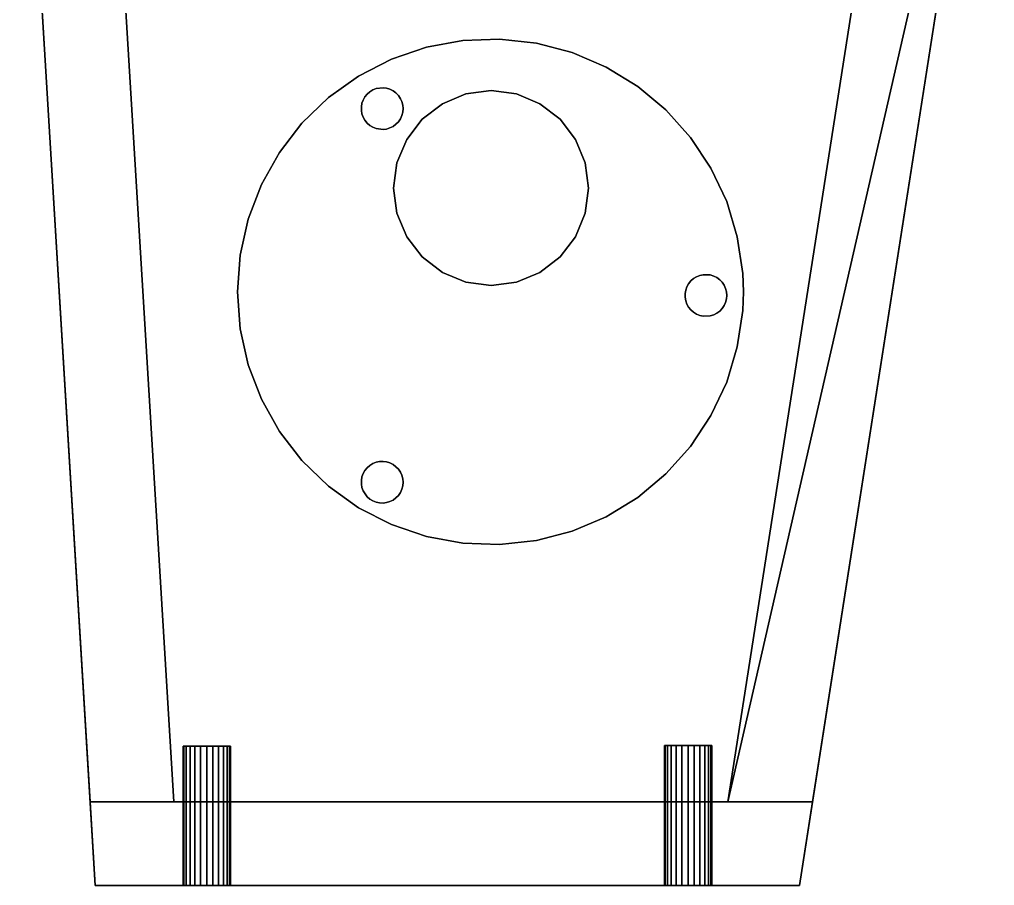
# Model space of a CAD drawing. Header units: metres. Extents: x -5 to 65, y -123 to 1.
# Drawn here: x -5.3 to 64.7, y -123 to -60.8 of the extents above; entities that cross this region are included whole.
import ezdxf

# ---------------------------------------------------------------- set-up
doc = ezdxf.new("R2010")
doc.units = ezdxf.units.M

msp = doc.modelspace()

# ---------------------------------------------------------------- linework, layer by layer
at = {"layer": 'Group#12'}
for points in [[(64.688, -33.281, 63.853), (50.688, -123.003, 63.853), (0.133, -123.003, 63.853), (-5.31, -33.281, 63.853)], [(-0.231, -117.003, 93.853), (-5.31, -33.331, 78.853), (-5.31, -33.281, 78.853), (-5.31, -33.281, 63.853), (0.133, -123.003, 63.853), (0.133, -123.003, 93.853), (-0.231, -117.003, 93.853)], [(-5.31, -33.331, 78.853), (-0.231, -117.003, 93.853), (5.78, -117.003, 93.853), (0.704, -33.331, 78.853), (-5.31, -33.331, 78.853)], [(0.704, -33.331, 73.853), (5.78, -117.003, 73.853), (45.552, -117.003, 73.853), (58.652, -33.046, 73.853)], [(5.78, -117.003, 73.853), (0.704, -33.331, 73.853), (0.704, -33.331, 78.853), (5.78, -117.003, 93.853), (5.78, -117.003, 73.853)], [(45.552, -117.003, 93.853), (58.652, -33.046, 78.853), (58.652, -33.046, 73.853), (45.552, -117.003, 73.853), (45.552, -117.003, 93.853)], [(58.652, -33.046, 78.853), (45.552, -117.003, 93.853), (64.688, -33.281, 78.853), (58.652, -33.046, 78.853)], [(51.624, -117.003, 93.853), (64.688, -33.281, 78.853), (45.552, -117.003, 93.853), (51.624, -117.003, 93.853)], [(50.688, -123.003, 93.853), (50.688, -123.003, 63.853), (64.688, -33.281, 63.853), (64.688, -33.281, 78.853), (51.624, -117.003, 93.853), (50.688, -123.003, 93.853)], [(39.08, -95.122, 73.853), (37.121, -96.321, 73.853), (36.801, -96.516, 73.853), (34.361, -97.553, 73.853), (31.796, -98.224, 73.853), (29.16, -98.514, 73.853), (26.511, -98.417, 73.853), (23.903, -97.936, 73.853), (21.394, -97.08, 73.853), (19.036, -95.867, 73.853), (16.88, -94.325, 73.853), (14.971, -92.484, 73.853), (13.351, -90.386, 73.853), (12.053, -88.074, 73.853), (11.106, -85.597, 73.853), (10.53, -83.009, 73.853), (10.336, -80.365, 73.853), (10.53, -77.721, 73.853), (11.106, -75.133, 73.853), (12.053, -72.657, 73.853), (13.351, -70.344, 73.853), (14.971, -68.246, 73.853), (16.88, -66.406, 73.853), (19.036, -64.863, 73.853), (21.394, -63.651, 73.853), (23.903, -62.795, 73.853), (26.511, -62.313, 73.853), (29.16, -62.216, 73.853), (31.796, -62.506, 73.853), (34.361, -63.177, 73.853), (36.801, -64.214, 73.853), (39.08, -65.608, 73.853), (41.102, -67.291, 73.853), (42.871, -69.266, 73.853), (44.334, -71.477, 73.853), (45.46, -73.877, 73.853), (46.223, -76.416, 73.853), (46.61, -79.039, 73.853), (46.658, -80.365, 73.853), (46.61, -81.691, 73.853), (46.223, -84.314, 73.853), (45.46, -86.853, 73.853), (44.334, -89.253, 73.853), (42.871, -91.465, 73.853), (41.102, -93.439, 73.853), (39.08, -95.122, 73.853)], [(37.121, -96.321, 69.853), (39.08, -95.122, 69.853), (41.102, -93.439, 69.853), (42.871, -91.465, 69.853), (44.334, -89.253, 69.853), (45.46, -86.853, 69.853), (46.223, -84.314, 69.853), (46.61, -81.691, 69.853), (46.658, -80.365, 69.853), (46.61, -79.039, 69.853), (46.223, -76.416, 69.853), (45.46, -73.877, 69.853), (44.334, -71.477, 69.853), (42.871, -69.266, 69.853), (41.102, -67.291, 69.853), (39.08, -65.608, 69.853), (36.801, -64.214, 69.853), (34.361, -63.177, 69.853), (31.796, -62.506, 69.853), (29.16, -62.216, 69.853), (26.511, -62.313, 69.853), (23.903, -62.795, 69.853), (21.394, -63.651, 69.853), (19.036, -64.863, 69.853), (16.88, -66.406, 69.853), (14.971, -68.246, 69.853), (13.351, -70.344, 69.853), (12.053, -72.657, 69.853), (11.106, -75.133, 69.853), (10.53, -77.721, 69.853), (10.336, -80.365, 69.853), (10.53, -83.009, 69.853), (11.106, -85.597, 69.853), (12.053, -88.074, 69.853), (13.351, -90.386, 69.853), (14.971, -92.484, 69.853), (16.88, -94.325, 69.853), (19.036, -95.867, 69.853), (21.394, -97.08, 69.853), (23.903, -97.936, 69.853), (26.511, -98.417, 69.853), (29.16, -98.514, 69.853), (31.796, -98.224, 69.853), (34.361, -97.553, 69.853), (36.801, -96.516, 69.853), (37.121, -96.321, 69.853)], [(29.16, -62.216, 73.853), (26.511, -62.313, 73.853), (26.511, -62.313, 69.853), (29.16, -62.216, 69.853), (29.16, -62.216, 73.853)], [(31.796, -62.506, 73.853), (29.16, -62.216, 73.853), (29.16, -62.216, 69.853), (31.796, -62.506, 69.853), (31.796, -62.506, 73.853)], [(23.903, -62.795, 73.853), (21.394, -63.651, 73.853), (21.394, -63.651, 69.853), (23.903, -62.795, 69.853), (23.903, -62.795, 73.853)], [(26.511, -62.313, 73.853), (23.903, -62.795, 73.853), (23.903, -62.795, 69.853), (26.511, -62.313, 69.853), (26.511, -62.313, 73.853)], [(34.361, -63.177, 73.853), (31.796, -62.506, 73.853), (31.796, -62.506, 69.853), (34.361, -63.177, 69.853), (34.361, -63.177, 73.853)], [(21.394, -63.651, 73.853), (19.036, -64.863, 73.853), (19.036, -64.863, 69.853), (21.394, -63.651, 69.853), (21.394, -63.651, 73.853)], [(36.801, -64.214, 73.853), (34.361, -63.177, 73.853), (34.361, -63.177, 69.853), (36.801, -64.214, 69.853), (36.801, -64.214, 73.853)], [(39.08, -65.608, 73.853), (36.801, -64.214, 73.853), (36.801, -64.214, 69.853), (39.08, -65.608, 69.853), (39.08, -65.608, 73.853)], [(19.036, -64.863, 73.853), (16.88, -66.406, 73.853), (16.88, -66.406, 69.853), (19.036, -64.863, 69.853), (19.036, -64.863, 73.853)], [(20.289, -68.635, 63.863), (20.792, -68.699, 63.863), (21.044, -68.667, 63.863), (21.288, -68.592, 63.863), (21.515, -68.478, 63.863), (21.719, -68.326, 63.863), (21.895, -68.143, 63.863), (22.038, -67.932, 63.863), (22.143, -67.7, 63.863), (22.207, -67.454, 63.863), (22.228, -67.2, 63.863), (22.207, -66.947, 63.863), (22.143, -66.701, 63.863), (22.048, -66.492, 63.863), (21.895, -66.258, 63.863), (21.719, -66.074, 63.863), (21.515, -65.923, 63.863), (21.288, -65.809, 63.863), (21.044, -65.734, 63.863), (20.792, -65.702, 63.863), (20.289, -65.766, 63.863), (20.053, -65.861, 63.863), (19.836, -65.994, 63.863), (19.645, -66.163, 63.863), (19.486, -66.36, 63.863), (19.362, -66.583, 63.863), (19.277, -66.822, 63.863), (19.234, -67.073, 63.863), (19.234, -67.328, 63.863), (19.277, -67.578, 63.863), (19.362, -67.818, 63.863), (19.486, -68.04, 63.863), (19.645, -68.238, 63.863), (19.836, -68.406, 63.863), (20.053, -68.54, 63.863), (20.289, -68.635, 63.863)], [(20.053, -65.861, 69.853), (20.289, -65.766, 69.853), (20.792, -65.702, 69.853), (21.044, -65.734, 69.853), (21.288, -65.809, 69.853), (21.515, -65.923, 69.853), (21.719, -66.074, 69.853), (21.895, -66.258, 69.853), (22.048, -66.492, 69.853), (22.143, -66.701, 69.853), (22.207, -66.947, 69.853), (22.228, -67.2, 69.853), (22.207, -67.454, 69.853), (22.143, -67.7, 69.853), (22.038, -67.932, 69.853), (21.895, -68.143, 69.853), (21.719, -68.326, 69.853), (21.515, -68.478, 69.853), (21.288, -68.592, 69.853), (21.044, -68.667, 69.853), (20.792, -68.699, 69.853), (20.289, -68.635, 69.853), (20.053, -68.54, 69.853), (19.836, -68.406, 69.853), (19.645, -68.238, 69.853), (19.486, -68.04, 69.853), (19.362, -67.818, 69.853), (19.277, -67.578, 69.853), (19.234, -67.328, 69.853), (19.234, -67.073, 69.853), (19.277, -66.822, 69.853), (19.362, -66.583, 69.853), (19.486, -66.36, 69.853), (19.645, -66.163, 69.853), (19.836, -65.994, 69.853), (20.053, -65.861, 69.853)], [(20.289, -65.766, 63.863), (20.289, -65.766, 69.853), (20.053, -65.861, 69.853), (20.053, -65.861, 63.863), (20.289, -65.766, 63.863)], [(20.792, -65.702, 63.863), (20.792, -65.702, 69.853), (20.289, -65.766, 69.853), (20.289, -65.766, 63.863), (20.792, -65.702, 63.863)], [(21.044, -65.734, 63.863), (21.044, -65.734, 69.853), (20.792, -65.702, 69.853), (20.792, -65.702, 63.863), (21.044, -65.734, 63.863)], [(21.288, -65.809, 63.863), (21.288, -65.809, 69.853), (21.044, -65.734, 69.853), (21.044, -65.734, 63.863), (21.288, -65.809, 63.863)], [(41.102, -67.291, 73.853), (39.08, -65.608, 73.853), (39.08, -65.608, 69.853), (41.102, -67.291, 69.853), (41.102, -67.291, 73.853)], [(16.88, -66.406, 73.853), (14.971, -68.246, 73.853), (14.971, -68.246, 69.853), (16.88, -66.406, 69.853), (16.88, -66.406, 73.853)], [(19.486, -66.36, 63.863), (19.486, -66.36, 69.853), (19.362, -66.583, 69.853), (19.362, -66.583, 63.863), (19.486, -66.36, 63.863)], [(19.645, -66.163, 63.863), (19.645, -66.163, 69.853), (19.486, -66.36, 69.853), (19.486, -66.36, 63.863), (19.645, -66.163, 63.863)], [(19.836, -65.994, 63.863), (19.836, -65.994, 69.853), (19.645, -66.163, 69.853), (19.645, -66.163, 63.863), (19.836, -65.994, 63.863)], [(20.053, -65.861, 63.863), (20.053, -65.861, 69.853), (19.836, -65.994, 69.853), (19.836, -65.994, 63.863), (20.053, -65.861, 63.863)], [(21.515, -65.923, 63.863), (21.515, -65.923, 69.853), (21.288, -65.809, 69.853), (21.288, -65.809, 63.863), (21.515, -65.923, 63.863)], [(21.719, -66.074, 63.863), (21.719, -66.074, 69.853), (21.515, -65.923, 69.853), (21.515, -65.923, 63.863), (21.719, -66.074, 63.863)], [(30.361, -66.148, 63.853), (28.549, -65.91, 63.853), (26.738, -66.148, 63.853), (25.049, -66.847, 63.853), (23.6, -67.96, 63.853), (22.487, -69.41, 63.853), (21.788, -71.098, 63.853), (21.549, -72.91, 63.853), (21.788, -74.721, 63.853), (22.487, -76.41, 63.853), (23.6, -77.859, 63.853), (25.049, -78.972, 63.853), (26.738, -79.671, 63.853), (28.549, -79.91, 63.853), (30.361, -79.671, 63.853), (32.049, -78.972, 63.853), (33.499, -77.859, 63.853), (34.612, -76.41, 63.853), (35.311, -74.721, 63.853), (35.549, -72.91, 63.853), (35.311, -71.098, 63.853), (34.612, -69.41, 63.853), (33.499, -67.96, 63.853), (32.049, -66.847, 63.853), (30.361, -66.148, 63.853)], [(22.487, -76.41, 69.853), (21.788, -74.721, 69.853), (21.549, -72.91, 69.853), (21.788, -71.098, 69.853), (22.487, -69.41, 69.853), (23.6, -67.96, 69.853), (25.049, -66.847, 69.853), (26.738, -66.148, 69.853), (28.549, -65.91, 69.853), (30.361, -66.148, 69.853), (32.049, -66.847, 69.853), (33.499, -67.96, 69.853), (34.612, -69.41, 69.853), (35.311, -71.098, 69.853), (35.549, -72.91, 69.853), (35.311, -74.721, 69.853), (34.612, -76.41, 69.853), (33.499, -77.859, 69.853), (32.049, -78.972, 69.853), (30.361, -79.671, 69.853), (28.549, -79.91, 69.853), (26.738, -79.671, 69.853), (25.049, -78.972, 69.853), (23.6, -77.859, 69.853), (22.487, -76.41, 69.853)], [(21.895, -66.258, 63.863), (21.895, -66.258, 69.853), (21.719, -66.074, 69.853), (21.719, -66.074, 63.863), (21.895, -66.258, 63.863)], [(22.048, -66.492, 63.863), (22.048, -66.492, 69.853), (21.895, -66.258, 69.853), (21.895, -66.258, 63.863), (22.048, -66.492, 63.863)], [(22.143, -66.701, 63.863), (22.143, -66.701, 69.853), (22.048, -66.492, 69.853), (22.048, -66.492, 63.863), (22.143, -66.701, 63.863)], [(25.049, -66.847, 63.853), (26.738, -66.148, 63.853), (26.738, -66.148, 69.853), (25.049, -66.847, 69.853), (25.049, -66.847, 63.853)], [(26.738, -66.148, 63.853), (28.549, -65.91, 63.853), (28.549, -65.91, 69.853), (26.738, -66.148, 69.853), (26.738, -66.148, 63.853)], [(28.549, -65.91, 63.853), (30.361, -66.148, 63.853), (30.361, -66.148, 69.853), (28.549, -65.91, 69.853), (28.549, -65.91, 63.853)], [(30.361, -66.148, 63.853), (32.049, -66.847, 63.853), (32.049, -66.847, 69.853), (30.361, -66.148, 69.853), (30.361, -66.148, 63.853)], [(19.277, -66.822, 63.863), (19.277, -66.822, 69.853), (19.234, -67.073, 69.853), (19.234, -67.073, 63.863), (19.277, -66.822, 63.863)], [(19.234, -67.073, 63.863), (19.234, -67.073, 69.853), (19.234, -67.328, 69.853), (19.234, -67.328, 63.863), (19.234, -67.073, 63.863)], [(19.362, -66.583, 63.863), (19.362, -66.583, 69.853), (19.277, -66.822, 69.853), (19.277, -66.822, 63.863), (19.362, -66.583, 63.863)], [(22.207, -66.947, 63.863), (22.207, -66.947, 69.853), (22.143, -66.701, 69.853), (22.143, -66.701, 63.863), (22.207, -66.947, 63.863)], [(22.228, -67.2, 63.863), (22.228, -67.2, 69.853), (22.207, -66.947, 69.853), (22.207, -66.947, 63.863), (22.228, -67.2, 63.863)], [(23.6, -67.96, 63.853), (25.049, -66.847, 63.853), (25.049, -66.847, 69.853), (23.6, -67.96, 69.853), (23.6, -67.96, 63.853)], [(32.049, -66.847, 63.853), (33.499, -67.96, 63.853), (33.499, -67.96, 69.853), (32.049, -66.847, 69.853), (32.049, -66.847, 63.853)], [(19.234, -67.328, 63.863), (19.234, -67.328, 69.853), (19.277, -67.578, 69.853), (19.277, -67.578, 63.863), (19.234, -67.328, 63.863)], [(19.277, -67.578, 63.863), (19.277, -67.578, 69.853), (19.362, -67.818, 69.853), (19.362, -67.818, 63.863), (19.277, -67.578, 63.863)], [(19.362, -67.818, 63.863), (19.362, -67.818, 69.853), (19.486, -68.04, 69.853), (19.486, -68.04, 63.863), (19.362, -67.818, 63.863)], [(22.038, -67.932, 63.863), (22.038, -67.932, 69.853), (22.143, -67.7, 69.853), (22.143, -67.7, 63.863), (22.038, -67.932, 63.863)], [(22.143, -67.7, 63.863), (22.143, -67.7, 69.853), (22.207, -67.454, 69.853), (22.207, -67.454, 63.863), (22.143, -67.7, 63.863)], [(22.207, -67.454, 63.863), (22.207, -67.454, 69.853), (22.228, -67.2, 69.853), (22.228, -67.2, 63.863), (22.207, -67.454, 63.863)], [(42.871, -69.266, 73.853), (41.102, -67.291, 73.853), (41.102, -67.291, 69.853), (42.871, -69.266, 69.853), (42.871, -69.266, 73.853)], [(14.971, -68.246, 73.853), (13.351, -70.344, 73.853), (13.351, -70.344, 69.853), (14.971, -68.246, 69.853), (14.971, -68.246, 73.853)], [(19.486, -68.04, 63.863), (19.486, -68.04, 69.853), (19.645, -68.238, 69.853), (19.645, -68.238, 63.863), (19.486, -68.04, 63.863)], [(19.645, -68.238, 63.863), (19.645, -68.238, 69.853), (19.836, -68.406, 69.853), (19.836, -68.406, 63.863), (19.645, -68.238, 63.863)], [(19.836, -68.406, 63.863), (19.836, -68.406, 69.853), (20.053, -68.54, 69.853), (20.053, -68.54, 63.863), (19.836, -68.406, 63.863)], [(20.053, -68.54, 63.863), (20.053, -68.54, 69.853), (20.289, -68.635, 69.853), (20.289, -68.635, 63.863), (20.053, -68.54, 63.863)], [(21.044, -68.667, 63.863), (21.044, -68.667, 69.853), (21.288, -68.592, 69.853), (21.288, -68.592, 63.863), (21.044, -68.667, 63.863)], [(21.288, -68.592, 63.863), (21.288, -68.592, 69.853), (21.515, -68.478, 69.853), (21.515, -68.478, 63.863), (21.288, -68.592, 63.863)], [(21.515, -68.478, 63.863), (21.515, -68.478, 69.853), (21.719, -68.326, 69.853), (21.719, -68.326, 63.863), (21.515, -68.478, 63.863)], [(21.719, -68.326, 63.863), (21.719, -68.326, 69.853), (21.895, -68.143, 69.853), (21.895, -68.143, 63.863), (21.719, -68.326, 63.863)], [(21.895, -68.143, 63.863), (21.895, -68.143, 69.853), (22.038, -67.932, 69.853), (22.038, -67.932, 63.863), (21.895, -68.143, 63.863)], [(22.487, -69.41, 63.853), (23.6, -67.96, 63.853), (23.6, -67.96, 69.853), (22.487, -69.41, 69.853), (22.487, -69.41, 63.853)], [(33.499, -67.96, 63.853), (34.612, -69.41, 63.853), (34.612, -69.41, 69.853), (33.499, -67.96, 69.853), (33.499, -67.96, 63.853)], [(20.289, -68.635, 63.863), (20.289, -68.635, 69.853), (20.792, -68.699, 69.853), (20.792, -68.699, 63.863), (20.289, -68.635, 63.863)], [(20.792, -68.699, 63.863), (20.792, -68.699, 69.853), (21.044, -68.667, 69.853), (21.044, -68.667, 63.863), (20.792, -68.699, 63.863)], [(44.334, -71.477, 73.853), (42.871, -69.266, 73.853), (42.871, -69.266, 69.853), (44.334, -71.477, 69.853), (44.334, -71.477, 73.853)], [(21.788, -71.098, 63.853), (22.487, -69.41, 63.853), (22.487, -69.41, 69.853), (21.788, -71.098, 69.853), (21.788, -71.098, 63.853)], [(34.612, -69.41, 63.853), (35.311, -71.098, 63.853), (35.311, -71.098, 69.853), (34.612, -69.41, 69.853), (34.612, -69.41, 63.853)], [(13.351, -70.344, 73.853), (12.053, -72.657, 73.853), (12.053, -72.657, 69.853), (13.351, -70.344, 69.853), (13.351, -70.344, 73.853)], [(21.549, -72.91, 63.853), (21.788, -71.098, 63.853), (21.788, -71.098, 69.853), (21.549, -72.91, 69.853), (21.549, -72.91, 63.853)], [(35.311, -71.098, 63.853), (35.549, -72.91, 63.853), (35.549, -72.91, 69.853), (35.311, -71.098, 69.853), (35.311, -71.098, 63.853)], [(45.46, -73.877, 73.853), (44.334, -71.477, 73.853), (44.334, -71.477, 69.853), (45.46, -73.877, 69.853), (45.46, -73.877, 73.853)], [(12.053, -72.657, 73.853), (11.106, -75.133, 73.853), (11.106, -75.133, 69.853), (12.053, -72.657, 69.853), (12.053, -72.657, 73.853)], [(21.788, -74.721, 63.853), (21.549, -72.91, 63.853), (21.549, -72.91, 69.853), (21.788, -74.721, 69.853), (21.788, -74.721, 63.853)], [(35.549, -72.91, 63.853), (35.311, -74.721, 63.853), (35.311, -74.721, 69.853), (35.549, -72.91, 69.853), (35.549, -72.91, 63.853)], [(46.223, -76.416, 73.853), (45.46, -73.877, 73.853), (45.46, -73.877, 69.853), (46.223, -76.416, 69.853), (46.223, -76.416, 73.853)], [(22.487, -76.41, 63.853), (21.788, -74.721, 63.853), (21.788, -74.721, 69.853), (22.487, -76.41, 69.853), (22.487, -76.41, 63.853)], [(35.311, -74.721, 63.853), (34.612, -76.41, 63.853), (34.612, -76.41, 69.853), (35.311, -74.721, 69.853), (35.311, -74.721, 63.853)], [(11.106, -75.133, 73.853), (10.53, -77.721, 73.853), (10.53, -77.721, 69.853), (11.106, -75.133, 69.853), (11.106, -75.133, 73.853)], [(23.6, -77.859, 63.853), (22.487, -76.41, 63.853), (22.487, -76.41, 69.853), (23.6, -77.859, 69.853), (23.6, -77.859, 63.853)], [(34.612, -76.41, 63.853), (33.499, -77.859, 63.853), (33.499, -77.859, 69.853), (34.612, -76.41, 69.853), (34.612, -76.41, 63.853)], [(46.61, -79.039, 73.853), (46.223, -76.416, 73.853), (46.223, -76.416, 69.853), (46.61, -79.039, 69.853), (46.61, -79.039, 73.853)], [(10.53, -77.721, 73.853), (10.336, -80.365, 73.853), (10.336, -80.365, 69.853), (10.53, -77.721, 69.853), (10.53, -77.721, 73.853)], [(25.049, -78.972, 63.853), (23.6, -77.859, 63.853), (23.6, -77.859, 69.853), (25.049, -78.972, 69.853), (25.049, -78.972, 63.853)], [(33.499, -77.859, 63.853), (32.049, -78.972, 63.853), (32.049, -78.972, 69.853), (33.499, -77.859, 69.853), (33.499, -77.859, 63.853)], [(26.738, -79.671, 63.853), (25.049, -78.972, 63.853), (25.049, -78.972, 69.853), (26.738, -79.671, 69.853), (26.738, -79.671, 63.853)], [(32.049, -78.972, 63.853), (30.361, -79.671, 63.853), (30.361, -79.671, 69.853), (32.049, -78.972, 69.853), (32.049, -78.972, 63.853)], [(46.658, -80.365, 73.853), (46.61, -79.039, 73.853), (46.61, -79.039, 69.853), (46.658, -80.365, 69.853), (46.658, -80.365, 73.853)], [(28.549, -79.91, 63.853), (26.738, -79.671, 63.853), (26.738, -79.671, 69.853), (28.549, -79.91, 69.853), (28.549, -79.91, 63.853)], [(30.361, -79.671, 63.853), (28.549, -79.91, 63.853), (28.549, -79.91, 69.853), (30.361, -79.671, 69.853), (30.361, -79.671, 63.853)], [(43.53, -82.053, 63.853), (43.779, -82.106, 63.853), (44.285, -82.085, 63.853), (44.529, -82.01, 63.853), (44.756, -81.896, 63.853), (44.96, -81.745, 63.853), (45.136, -81.561, 63.853), (45.279, -81.35, 63.853), (45.384, -81.118, 63.853), (45.448, -80.872, 63.853), (45.469, -80.619, 63.853), (45.448, -80.365, 63.853), (45.384, -80.119, 63.853), (45.279, -79.887, 63.853), (45.136, -79.676, 63.853), (44.96, -79.493, 63.853), (44.756, -79.341, 63.853), (44.529, -79.227, 63.853), (44.285, -79.152, 63.853), (43.779, -79.131, 63.853), (43.53, -79.184, 63.853), (43.294, -79.279, 63.853), (43.077, -79.413, 63.853), (42.886, -79.581, 63.853), (42.727, -79.779, 63.853), (42.603, -80.001, 63.853), (42.518, -80.241, 63.853), (42.475, -80.491, 63.853), (42.475, -80.746, 63.853), (42.518, -80.997, 63.853), (42.603, -81.236, 63.853), (42.727, -81.459, 63.853), (42.886, -81.657, 63.853), (43.077, -81.825, 63.853), (43.294, -81.958, 63.853), (43.53, -82.053, 63.853)], [(45.136, -81.561, 69.853), (44.96, -81.745, 69.853), (44.756, -81.896, 69.853), (44.529, -82.01, 69.853), (44.285, -82.085, 69.853), (43.779, -82.106, 69.853), (43.53, -82.053, 69.853), (43.294, -81.958, 69.853), (43.077, -81.825, 69.853), (42.886, -81.657, 69.853), (42.727, -81.459, 69.853), (42.603, -81.236, 69.853), (42.518, -80.997, 69.853), (42.475, -80.746, 69.853), (42.475, -80.491, 69.853), (42.518, -80.241, 69.853), (42.603, -80.001, 69.853), (42.727, -79.779, 69.853), (42.886, -79.581, 69.853), (43.077, -79.413, 69.853), (43.294, -79.279, 69.853), (43.53, -79.184, 69.853), (43.779, -79.131, 69.853), (44.285, -79.152, 69.853), (44.529, -79.227, 69.853), (44.756, -79.341, 69.853), (44.96, -79.493, 69.853), (45.136, -79.676, 69.853), (45.279, -79.887, 69.853), (45.384, -80.119, 69.853), (45.448, -80.365, 69.853), (45.469, -80.619, 69.853), (45.448, -80.872, 69.853), (45.384, -81.118, 69.853), (45.279, -81.35, 69.853), (45.136, -81.561, 69.853)], [(42.727, -79.779, 63.853), (42.727, -79.779, 69.853), (42.603, -80.001, 69.853), (42.603, -80.001, 63.853), (42.727, -79.779, 63.853)], [(42.886, -79.581, 63.853), (42.886, -79.581, 69.853), (42.727, -79.779, 69.853), (42.727, -79.779, 63.853), (42.886, -79.581, 63.853)], [(43.077, -79.413, 63.853), (43.077, -79.413, 69.853), (42.886, -79.581, 69.853), (42.886, -79.581, 63.853), (43.077, -79.413, 63.853)], [(43.294, -79.279, 63.853), (43.294, -79.279, 69.853), (43.077, -79.413, 69.853), (43.077, -79.413, 63.853), (43.294, -79.279, 63.853)], [(43.53, -79.184, 63.853), (43.53, -79.184, 69.853), (43.294, -79.279, 69.853), (43.294, -79.279, 63.853), (43.53, -79.184, 63.853)], [(43.779, -79.131, 63.853), (43.779, -79.131, 69.853), (43.53, -79.184, 69.853), (43.53, -79.184, 63.853), (43.779, -79.131, 63.853)], [(44.285, -79.152, 63.853), (44.285, -79.152, 69.853), (43.779, -79.131, 69.853), (43.779, -79.131, 63.853), (44.285, -79.152, 63.853)], [(44.529, -79.227, 63.853), (44.529, -79.227, 69.853), (44.285, -79.152, 69.853), (44.285, -79.152, 63.853), (44.529, -79.227, 63.853)], [(44.756, -79.341, 63.853), (44.756, -79.341, 69.853), (44.529, -79.227, 69.853), (44.529, -79.227, 63.853), (44.756, -79.341, 63.853)], [(44.96, -79.493, 63.853), (44.96, -79.493, 69.853), (44.756, -79.341, 69.853), (44.756, -79.341, 63.853), (44.96, -79.493, 63.853)], [(45.136, -79.676, 63.853), (45.136, -79.676, 69.853), (44.96, -79.493, 69.853), (44.96, -79.493, 63.853), (45.136, -79.676, 63.853)], [(45.279, -79.887, 63.853), (45.279, -79.887, 69.853), (45.136, -79.676, 69.853), (45.136, -79.676, 63.853), (45.279, -79.887, 63.853)], [(10.336, -80.365, 73.853), (10.53, -83.009, 73.853), (10.53, -83.009, 69.853), (10.336, -80.365, 69.853), (10.336, -80.365, 73.853)], [(42.518, -80.241, 63.853), (42.518, -80.241, 69.853), (42.475, -80.491, 69.853), (42.475, -80.491, 63.853), (42.518, -80.241, 63.853)], [(42.475, -80.491, 63.853), (42.475, -80.491, 69.853), (42.475, -80.746, 69.853), (42.475, -80.746, 63.853), (42.475, -80.491, 63.853)], [(42.603, -80.001, 63.853), (42.603, -80.001, 69.853), (42.518, -80.241, 69.853), (42.518, -80.241, 63.853), (42.603, -80.001, 63.853)], [(45.384, -80.119, 63.853), (45.384, -80.119, 69.853), (45.279, -79.887, 69.853), (45.279, -79.887, 63.853), (45.384, -80.119, 63.853)], [(45.448, -80.365, 63.853), (45.448, -80.365, 69.853), (45.384, -80.119, 69.853), (45.384, -80.119, 63.853), (45.448, -80.365, 63.853)], [(45.469, -80.619, 63.853), (45.469, -80.619, 69.853), (45.448, -80.365, 69.853), (45.448, -80.365, 63.853), (45.469, -80.619, 63.853)], [(46.61, -81.691, 73.853), (46.658, -80.365, 73.853), (46.658, -80.365, 69.853), (46.61, -81.691, 69.853), (46.61, -81.691, 73.853)], [(42.475, -80.746, 63.853), (42.475, -80.746, 69.853), (42.518, -80.997, 69.853), (42.518, -80.997, 63.853), (42.475, -80.746, 63.853)], [(42.518, -80.997, 63.853), (42.518, -80.997, 69.853), (42.603, -81.236, 69.853), (42.603, -81.236, 63.853), (42.518, -80.997, 63.853)], [(45.279, -81.35, 63.853), (45.279, -81.35, 69.853), (45.384, -81.118, 69.853), (45.384, -81.118, 63.853), (45.279, -81.35, 63.853)], [(45.384, -81.118, 63.853), (45.384, -81.118, 69.853), (45.448, -80.872, 69.853), (45.448, -80.872, 63.853), (45.384, -81.118, 63.853)], [(45.448, -80.872, 63.853), (45.448, -80.872, 69.853), (45.469, -80.619, 69.853), (45.469, -80.619, 63.853), (45.448, -80.872, 63.853)], [(42.603, -81.236, 63.853), (42.603, -81.236, 69.853), (42.727, -81.459, 69.853), (42.727, -81.459, 63.853), (42.603, -81.236, 63.853)], [(42.727, -81.459, 63.853), (42.727, -81.459, 69.853), (42.886, -81.657, 69.853), (42.886, -81.657, 63.853), (42.727, -81.459, 63.853)], [(42.886, -81.657, 63.853), (42.886, -81.657, 69.853), (43.077, -81.825, 69.853), (43.077, -81.825, 63.853), (42.886, -81.657, 63.853)], [(43.077, -81.825, 63.853), (43.077, -81.825, 69.853), (43.294, -81.958, 69.853), (43.294, -81.958, 63.853), (43.077, -81.825, 63.853)], [(44.529, -82.01, 63.853), (44.529, -82.01, 69.853), (44.756, -81.896, 69.853), (44.756, -81.896, 63.853), (44.529, -82.01, 63.853)], [(44.756, -81.896, 63.853), (44.756, -81.896, 69.853), (44.96, -81.745, 69.853), (44.96, -81.745, 63.853), (44.756, -81.896, 63.853)], [(44.96, -81.745, 63.853), (44.96, -81.745, 69.853), (45.136, -81.561, 69.853), (45.136, -81.561, 63.853), (44.96, -81.745, 63.853)], [(45.136, -81.561, 63.853), (45.136, -81.561, 69.853), (45.279, -81.35, 69.853), (45.279, -81.35, 63.853), (45.136, -81.561, 63.853)], [(46.223, -84.314, 73.853), (46.61, -81.691, 73.853), (46.61, -81.691, 69.853), (46.223, -84.314, 69.853), (46.223, -84.314, 73.853)], [(43.294, -81.958, 63.853), (43.294, -81.958, 69.853), (43.53, -82.053, 69.853), (43.53, -82.053, 63.853), (43.294, -81.958, 63.853)], [(43.53, -82.053, 63.853), (43.53, -82.053, 69.853), (43.779, -82.106, 69.853), (43.779, -82.106, 63.853), (43.53, -82.053, 63.853)], [(43.779, -82.106, 63.853), (43.779, -82.106, 69.853), (44.285, -82.085, 69.853), (44.285, -82.085, 63.853), (43.779, -82.106, 63.853)], [(44.285, -82.085, 63.853), (44.285, -82.085, 69.853), (44.529, -82.01, 69.853), (44.529, -82.01, 63.853), (44.285, -82.085, 63.853)], [(10.53, -83.009, 73.853), (11.106, -85.597, 73.853), (11.106, -85.597, 69.853), (10.53, -83.009, 69.853), (10.53, -83.009, 73.853)], [(45.46, -86.853, 73.853), (46.223, -84.314, 73.853), (46.223, -84.314, 69.853), (45.46, -86.853, 69.853), (45.46, -86.853, 73.853)], [(11.106, -85.597, 73.853), (12.053, -88.074, 73.853), (12.053, -88.074, 69.853), (11.106, -85.597, 69.853), (11.106, -85.597, 73.853)], [(44.334, -89.253, 73.853), (45.46, -86.853, 73.853), (45.46, -86.853, 69.853), (44.334, -89.253, 69.853), (44.334, -89.253, 73.853)], [(12.053, -88.074, 73.853), (13.351, -90.386, 73.853), (13.351, -90.386, 69.853), (12.053, -88.074, 69.853), (12.053, -88.074, 73.853)], [(42.871, -91.465, 73.853), (44.334, -89.253, 73.853), (44.334, -89.253, 69.853), (42.871, -91.465, 69.853), (42.871, -91.465, 73.853)], [(13.351, -90.386, 73.853), (14.971, -92.484, 73.853), (14.971, -92.484, 69.853), (13.351, -90.386, 69.853), (13.351, -90.386, 73.853)], [(41.102, -93.439, 73.853), (42.871, -91.465, 73.853), (42.871, -91.465, 69.853), (41.102, -93.439, 69.853), (41.102, -93.439, 73.853)], [(14.971, -92.484, 73.853), (16.88, -94.325, 73.853), (16.88, -94.325, 69.853), (14.971, -92.484, 69.853), (14.971, -92.484, 73.853)], [(22.038, -93.305, 63.853), (21.895, -93.094, 63.853), (21.515, -92.76, 63.853), (21.288, -92.645, 63.853), (21.044, -92.57, 63.853), (20.792, -92.538, 63.853), (20.538, -92.549, 63.853), (20.289, -92.603, 63.853), (20.053, -92.697, 63.853), (19.836, -92.831, 63.853), (19.645, -92.999, 63.853), (19.486, -93.197, 63.853), (19.362, -93.419, 63.853), (19.277, -93.659, 63.853), (19.234, -93.91, 63.853), (19.234, -94.164, 63.853), (19.277, -94.415, 63.853), (19.362, -94.655, 63.853), (19.645, -95.075, 63.853), (19.836, -95.243, 63.853), (20.053, -95.376, 63.853), (20.289, -95.471, 63.853), (20.538, -95.525, 63.853), (20.792, -95.535, 63.853), (21.044, -95.503, 63.853), (21.288, -95.429, 63.853), (21.515, -95.314, 63.853), (21.719, -95.163, 63.853), (21.895, -94.979, 63.853), (22.038, -94.768, 63.853), (22.143, -94.537, 63.853), (22.207, -94.29, 63.853), (22.228, -94.037, 63.853), (22.207, -93.783, 63.853), (22.143, -93.537, 63.853), (22.038, -93.305, 63.853)], [(20.053, -95.376, 69.853), (19.836, -95.243, 69.853), (19.645, -95.075, 69.853), (19.362, -94.655, 69.853), (19.277, -94.415, 69.853), (19.234, -94.164, 69.853), (19.234, -93.91, 69.853), (19.277, -93.659, 69.853), (19.362, -93.419, 69.853), (19.486, -93.197, 69.853), (19.645, -92.999, 69.853), (19.836, -92.831, 69.853), (20.053, -92.697, 69.853), (20.289, -92.603, 69.853), (20.538, -92.549, 69.853), (20.792, -92.538, 69.853), (21.044, -92.57, 69.853), (21.288, -92.645, 69.853), (21.515, -92.76, 69.853), (21.895, -93.094, 69.853), (22.038, -93.305, 69.853), (22.143, -93.537, 69.853), (22.207, -93.783, 69.853), (22.228, -94.037, 69.853), (22.207, -94.29, 69.853), (22.143, -94.537, 69.853), (22.038, -94.768, 69.853), (21.895, -94.979, 69.853), (21.719, -95.163, 69.853), (21.515, -95.314, 69.853), (21.288, -95.429, 69.853), (21.044, -95.503, 69.853), (20.792, -95.535, 69.853), (20.538, -95.525, 69.853), (20.289, -95.471, 69.853), (20.053, -95.376, 69.853)], [(19.645, -92.999, 63.853), (19.645, -92.999, 69.853), (19.486, -93.197, 69.853), (19.486, -93.197, 63.853), (19.645, -92.999, 63.853)], [(19.836, -92.831, 63.853), (19.836, -92.831, 69.853), (19.645, -92.999, 69.853), (19.645, -92.999, 63.853), (19.836, -92.831, 63.853)], [(20.053, -92.697, 63.853), (20.053, -92.697, 69.853), (19.836, -92.831, 69.853), (19.836, -92.831, 63.853), (20.053, -92.697, 63.853)], [(20.289, -92.603, 63.853), (20.289, -92.603, 69.853), (20.053, -92.697, 69.853), (20.053, -92.697, 63.853), (20.289, -92.603, 63.853)], [(20.538, -92.549, 63.853), (20.538, -92.549, 69.853), (20.289, -92.603, 69.853), (20.289, -92.603, 63.853), (20.538, -92.549, 63.853)], [(20.792, -92.538, 63.853), (20.792, -92.538, 69.853), (20.538, -92.549, 69.853), (20.538, -92.549, 63.853), (20.792, -92.538, 63.853)], [(21.044, -92.57, 63.853), (21.044, -92.57, 69.853), (20.792, -92.538, 69.853), (20.792, -92.538, 63.853), (21.044, -92.57, 63.853)], [(21.288, -92.645, 63.853), (21.288, -92.645, 69.853), (21.044, -92.57, 69.853), (21.044, -92.57, 63.853), (21.288, -92.645, 63.853)], [(21.515, -92.76, 63.853), (21.515, -92.76, 69.853), (21.288, -92.645, 69.853), (21.288, -92.645, 63.853), (21.515, -92.76, 63.853)], [(21.895, -93.094, 63.853), (21.895, -93.094, 69.853), (21.515, -92.76, 69.853), (21.515, -92.76, 63.853), (21.895, -93.094, 63.853)], [(22.038, -93.305, 63.853), (22.038, -93.305, 69.853), (21.895, -93.094, 69.853), (21.895, -93.094, 63.853), (22.038, -93.305, 63.853)], [(19.277, -93.659, 63.853), (19.277, -93.659, 69.853), (19.234, -93.91, 69.853), (19.234, -93.91, 63.853), (19.277, -93.659, 63.853)], [(19.362, -93.419, 63.853), (19.362, -93.419, 69.853), (19.277, -93.659, 69.853), (19.277, -93.659, 63.853), (19.362, -93.419, 63.853)], [(19.486, -93.197, 63.853), (19.486, -93.197, 69.853), (19.362, -93.419, 69.853), (19.362, -93.419, 63.853), (19.486, -93.197, 63.853)], [(22.143, -93.537, 63.853), (22.143, -93.537, 69.853), (22.038, -93.305, 69.853), (22.038, -93.305, 63.853), (22.143, -93.537, 63.853)], [(22.207, -93.783, 63.853), (22.207, -93.783, 69.853), (22.143, -93.537, 69.853), (22.143, -93.537, 63.853), (22.207, -93.783, 63.853)], [(22.228, -94.037, 63.853), (22.228, -94.037, 69.853), (22.207, -93.783, 69.853), (22.207, -93.783, 63.853), (22.228, -94.037, 63.853)], [(39.08, -95.122, 73.853), (41.102, -93.439, 73.853), (41.102, -93.439, 69.853), (39.08, -95.122, 69.853), (39.08, -95.122, 73.853)], [(16.88, -94.325, 73.853), (19.036, -95.867, 73.853), (19.036, -95.867, 69.853), (16.88, -94.325, 69.853), (16.88, -94.325, 73.853)], [(19.234, -93.91, 63.853), (19.234, -93.91, 69.853), (19.234, -94.164, 69.853), (19.234, -94.164, 63.853), (19.234, -93.91, 63.853)], [(19.234, -94.164, 63.853), (19.234, -94.164, 69.853), (19.277, -94.415, 69.853), (19.277, -94.415, 63.853), (19.234, -94.164, 63.853)], [(19.277, -94.415, 63.853), (19.277, -94.415, 69.853), (19.362, -94.655, 69.853), (19.362, -94.655, 63.853), (19.277, -94.415, 63.853)], [(22.143, -94.537, 63.853), (22.143, -94.537, 69.853), (22.207, -94.29, 69.853), (22.207, -94.29, 63.853), (22.143, -94.537, 63.853)], [(22.207, -94.29, 63.853), (22.207, -94.29, 69.853), (22.228, -94.037, 69.853), (22.228, -94.037, 63.853), (22.207, -94.29, 63.853)], [(19.362, -94.655, 63.853), (19.362, -94.655, 69.853), (19.645, -95.075, 69.853), (19.645, -95.075, 63.853), (19.362, -94.655, 63.853)], [(19.645, -95.075, 63.853), (19.645, -95.075, 69.853), (19.836, -95.243, 69.853), (19.836, -95.243, 63.853), (19.645, -95.075, 63.853)], [(21.515, -95.314, 63.853), (21.515, -95.314, 69.853), (21.719, -95.163, 69.853), (21.719, -95.163, 63.853), (21.515, -95.314, 63.853)], [(21.719, -95.163, 63.853), (21.719, -95.163, 69.853), (21.895, -94.979, 69.853), (21.895, -94.979, 63.853), (21.719, -95.163, 63.853)], [(21.895, -94.979, 63.853), (21.895, -94.979, 69.853), (22.038, -94.768, 69.853), (22.038, -94.768, 63.853), (21.895, -94.979, 63.853)], [(22.038, -94.768, 63.853), (22.038, -94.768, 69.853), (22.143, -94.537, 69.853), (22.143, -94.537, 63.853), (22.038, -94.768, 63.853)], [(37.121, -96.321, 73.853), (39.08, -95.122, 73.853), (39.08, -95.122, 69.853), (37.121, -96.321, 69.853), (37.121, -96.321, 73.853)], [(19.036, -95.867, 73.853), (21.394, -97.08, 73.853), (21.394, -97.08, 69.853), (19.036, -95.867, 69.853), (19.036, -95.867, 73.853)], [(19.836, -95.243, 63.853), (19.836, -95.243, 69.853), (20.053, -95.376, 69.853), (20.053, -95.376, 63.853), (19.836, -95.243, 63.853)], [(20.053, -95.376, 63.853), (20.053, -95.376, 69.853), (20.289, -95.471, 69.853), (20.289, -95.471, 63.853), (20.053, -95.376, 63.853)], [(20.289, -95.471, 63.853), (20.289, -95.471, 69.853), (20.538, -95.525, 69.853), (20.538, -95.525, 63.853), (20.289, -95.471, 63.853)], [(20.538, -95.525, 63.853), (20.538, -95.525, 69.853), (20.792, -95.535, 69.853), (20.792, -95.535, 63.853), (20.538, -95.525, 63.853)], [(20.792, -95.535, 63.853), (20.792, -95.535, 69.853), (21.044, -95.503, 69.853), (21.044, -95.503, 63.853), (20.792, -95.535, 63.853)], [(21.044, -95.503, 63.853), (21.044, -95.503, 69.853), (21.288, -95.429, 69.853), (21.288, -95.429, 63.853), (21.044, -95.503, 63.853)], [(21.288, -95.429, 63.853), (21.288, -95.429, 69.853), (21.515, -95.314, 69.853), (21.515, -95.314, 63.853), (21.288, -95.429, 63.853)], [(34.361, -97.553, 73.853), (36.801, -96.516, 73.853), (36.801, -96.516, 69.853), (34.361, -97.553, 69.853), (34.361, -97.553, 73.853)], [(36.801, -96.516, 73.853), (37.121, -96.321, 73.853), (37.121, -96.321, 69.853), (36.801, -96.516, 69.853), (36.801, -96.516, 73.853)], [(21.394, -97.08, 73.853), (23.903, -97.936, 73.853), (23.903, -97.936, 69.853), (21.394, -97.08, 69.853), (21.394, -97.08, 73.853)], [(23.903, -97.936, 73.853), (26.511, -98.417, 73.853), (26.511, -98.417, 69.853), (23.903, -97.936, 69.853), (23.903, -97.936, 73.853)], [(31.796, -98.224, 73.853), (34.361, -97.553, 73.853), (34.361, -97.553, 69.853), (31.796, -98.224, 69.853), (31.796, -98.224, 73.853)], [(26.511, -98.417, 73.853), (29.16, -98.514, 73.853), (29.16, -98.514, 69.853), (26.511, -98.417, 69.853), (26.511, -98.417, 73.853)], [(29.16, -98.514, 73.853), (31.796, -98.224, 73.853), (31.796, -98.224, 69.853), (29.16, -98.514, 69.853), (29.16, -98.514, 73.853)], [(9.335, -113.003, 70.651), (9.605, -113.003, 71.003), (9.775, -113.003, 71.413), (9.833, -113.003, 71.853), (9.775, -113.003, 72.293), (9.605, -113.003, 72.703), (9.335, -113.003, 73.055), (8.983, -113.003, 73.325), (8.573, -113.003, 73.495), (8.133, -113.003, 73.553), (7.693, -113.003, 73.495), (7.283, -113.003, 73.325), (6.931, -113.003, 73.055), (6.661, -113.003, 72.703), (6.491, -113.003, 72.293), (6.433, -113.003, 71.853), (6.491, -113.003, 71.413), (6.661, -113.003, 71.003), (6.931, -113.003, 70.651), (7.283, -113.003, 70.381), (7.693, -113.003, 70.211), (8.133, -113.003, 70.153), (8.573, -113.003, 70.211), (8.983, -113.003, 70.381), (9.335, -113.003, 70.651)], [(6.491, -123.003, 72.293), (6.433, -123.003, 71.853), (6.433, -113.003, 71.853), (6.491, -113.003, 72.293), (6.491, -123.003, 72.293)], [(6.433, -123.003, 71.853), (6.491, -123.003, 71.413), (6.491, -113.003, 71.413), (6.433, -113.003, 71.853), (6.433, -123.003, 71.853)], [(6.661, -123.003, 72.703), (6.491, -123.003, 72.293), (6.491, -113.003, 72.293), (6.661, -113.003, 72.703), (6.661, -123.003, 72.703)], [(6.491, -123.003, 71.413), (6.661, -123.003, 71.003), (6.661, -113.003, 71.003), (6.491, -113.003, 71.413), (6.491, -123.003, 71.413)], [(6.931, -123.003, 73.055), (6.661, -123.003, 72.703), (6.661, -113.003, 72.703), (6.931, -113.003, 73.055), (6.931, -123.003, 73.055)], [(6.661, -123.003, 71.003), (6.931, -123.003, 70.651), (6.931, -113.003, 70.651), (6.661, -113.003, 71.003), (6.661, -123.003, 71.003)], [(7.283, -123.003, 73.325), (6.931, -123.003, 73.055), (6.931, -113.003, 73.055), (7.283, -113.003, 73.325), (7.283, -123.003, 73.325)], [(6.931, -123.003, 70.651), (7.283, -123.003, 70.381), (7.283, -113.003, 70.381), (6.931, -113.003, 70.651), (6.931, -123.003, 70.651)], [(7.693, -123.003, 73.495), (7.283, -123.003, 73.325), (7.283, -113.003, 73.325), (7.693, -113.003, 73.495), (7.693, -123.003, 73.495)], [(7.283, -123.003, 70.381), (7.693, -123.003, 70.211), (7.693, -113.003, 70.211), (7.283, -113.003, 70.381), (7.283, -123.003, 70.381)], [(8.133, -123.003, 73.553), (7.693, -123.003, 73.495), (7.693, -113.003, 73.495), (8.133, -113.003, 73.553), (8.133, -123.003, 73.553)], [(7.693, -123.003, 70.211), (8.133, -123.003, 70.153), (8.133, -113.003, 70.153), (7.693, -113.003, 70.211), (7.693, -123.003, 70.211)], [(8.573, -123.003, 73.495), (8.133, -123.003, 73.553), (8.133, -113.003, 73.553), (8.573, -113.003, 73.495), (8.573, -123.003, 73.495)], [(8.133, -123.003, 70.153), (8.573, -123.003, 70.211), (8.573, -113.003, 70.211), (8.133, -113.003, 70.153), (8.133, -123.003, 70.153)], [(8.983, -123.003, 73.325), (8.573, -123.003, 73.495), (8.573, -113.003, 73.495), (8.983, -113.003, 73.325), (8.983, -123.003, 73.325)], [(8.573, -123.003, 70.211), (8.983, -123.003, 70.381), (8.983, -113.003, 70.381), (8.573, -113.003, 70.211), (8.573, -123.003, 70.211)], [(9.335, -123.003, 73.055), (8.983, -123.003, 73.325), (8.983, -113.003, 73.325), (9.335, -113.003, 73.055), (9.335, -123.003, 73.055)], [(8.983, -123.003, 70.381), (9.335, -123.003, 70.651), (9.335, -113.003, 70.651), (8.983, -113.003, 70.381), (8.983, -123.003, 70.381)], [(9.335, -123.003, 70.651), (9.605, -123.003, 71.003), (9.605, -113.003, 71.003), (9.335, -113.003, 70.651), (9.335, -123.003, 70.651)], [(9.605, -123.003, 72.703), (9.335, -123.003, 73.055), (9.335, -113.003, 73.055), (9.605, -113.003, 72.703), (9.605, -123.003, 72.703)], [(9.605, -123.003, 71.003), (9.775, -123.003, 71.413), (9.775, -113.003, 71.413), (9.605, -113.003, 71.003), (9.605, -123.003, 71.003)], [(9.775, -123.003, 72.293), (9.605, -123.003, 72.703), (9.605, -113.003, 72.703), (9.775, -113.003, 72.293), (9.775, -123.003, 72.293)], [(9.775, -123.003, 71.413), (9.833, -123.003, 71.853), (9.833, -113.003, 71.853), (9.775, -113.003, 71.413), (9.775, -123.003, 71.413)], [(9.833, -123.003, 71.853), (9.775, -123.003, 72.293), (9.775, -113.003, 72.293), (9.833, -113.003, 71.853), (9.833, -123.003, 71.853)], [(43.89, -112.945, 70.651), (44.16, -112.945, 71.003), (44.33, -112.945, 71.413), (44.388, -112.945, 71.853), (44.33, -112.945, 72.293), (44.16, -112.945, 72.703), (43.89, -112.945, 73.055), (43.538, -112.945, 73.325), (43.128, -112.945, 73.495), (42.688, -112.945, 73.553), (42.248, -112.945, 73.495), (41.838, -112.945, 73.325), (41.486, -112.945, 73.055), (41.216, -112.945, 72.703), (41.046, -112.945, 72.293), (40.988, -112.945, 71.853), (41.046, -112.945, 71.413), (41.216, -112.945, 71.003), (41.486, -112.945, 70.651), (41.838, -112.945, 70.381), (42.248, -112.945, 70.211), (42.688, -112.945, 70.153), (43.128, -112.945, 70.211), (43.538, -112.945, 70.381), (43.89, -112.945, 70.651)], [(41.046, -123.003, 72.293), (40.988, -123.003, 71.853), (40.988, -112.945, 71.853), (41.046, -112.945, 72.293), (41.046, -123.003, 72.293)], [(40.988, -123.003, 71.853), (41.046, -123.003, 71.413), (41.046, -112.945, 71.413), (40.988, -112.945, 71.853), (40.988, -123.003, 71.853)], [(41.216, -123.003, 72.703), (41.046, -123.003, 72.293), (41.046, -112.945, 72.293), (41.216, -112.945, 72.703), (41.216, -123.003, 72.703)], [(41.046, -123.003, 71.413), (41.216, -123.003, 71.003), (41.216, -112.945, 71.003), (41.046, -112.945, 71.413), (41.046, -123.003, 71.413)], [(41.486, -123.003, 73.055), (41.216, -123.003, 72.703), (41.216, -112.945, 72.703), (41.486, -112.945, 73.055), (41.486, -123.003, 73.055)], [(41.216, -123.003, 71.003), (41.486, -123.003, 70.651), (41.486, -112.945, 70.651), (41.216, -112.945, 71.003), (41.216, -123.003, 71.003)], [(41.838, -123.003, 73.325), (41.486, -123.003, 73.055), (41.486, -112.945, 73.055), (41.838, -112.945, 73.325), (41.838, -123.003, 73.325)], [(41.486, -123.003, 70.651), (41.838, -123.003, 70.381), (41.838, -112.945, 70.381), (41.486, -112.945, 70.651), (41.486, -123.003, 70.651)], [(42.248, -123.003, 73.495), (41.838, -123.003, 73.325), (41.838, -112.945, 73.325), (42.248, -112.945, 73.495), (42.248, -123.003, 73.495)], [(41.838, -123.003, 70.381), (42.248, -123.003, 70.211), (42.248, -112.945, 70.211), (41.838, -112.945, 70.381), (41.838, -123.003, 70.381)], [(42.688, -123.003, 73.553), (42.248, -123.003, 73.495), (42.248, -112.945, 73.495), (42.688, -112.945, 73.553), (42.688, -123.003, 73.553)], [(42.248, -123.003, 70.211), (42.688, -123.003, 70.153), (42.688, -112.945, 70.153), (42.248, -112.945, 70.211), (42.248, -123.003, 70.211)], [(43.128, -123.003, 73.495), (42.688, -123.003, 73.553), (42.688, -112.945, 73.553), (43.128, -112.945, 73.495), (43.128, -123.003, 73.495)], [(42.688, -123.003, 70.153), (43.128, -123.003, 70.211), (43.128, -112.945, 70.211), (42.688, -112.945, 70.153), (42.688, -123.003, 70.153)], [(43.538, -123.003, 73.325), (43.128, -123.003, 73.495), (43.128, -112.945, 73.495), (43.538, -112.945, 73.325), (43.538, -123.003, 73.325)], [(43.128, -123.003, 70.211), (43.538, -123.003, 70.381), (43.538, -112.945, 70.381), (43.128, -112.945, 70.211), (43.128, -123.003, 70.211)], [(43.89, -123.003, 73.055), (43.538, -123.003, 73.325), (43.538, -112.945, 73.325), (43.89, -112.945, 73.055), (43.89, -123.003, 73.055)], [(43.538, -123.003, 70.381), (43.89, -123.003, 70.651), (43.89, -112.945, 70.651), (43.538, -112.945, 70.381), (43.538, -123.003, 70.381)], [(43.89, -123.003, 70.651), (44.16, -123.003, 71.003), (44.16, -112.945, 71.003), (43.89, -112.945, 70.651), (43.89, -123.003, 70.651)], [(44.16, -123.003, 72.703), (43.89, -123.003, 73.055), (43.89, -112.945, 73.055), (44.16, -112.945, 72.703), (44.16, -123.003, 72.703)], [(44.16, -123.003, 71.003), (44.33, -123.003, 71.413), (44.33, -112.945, 71.413), (44.16, -112.945, 71.003), (44.16, -123.003, 71.003)], [(44.33, -123.003, 72.293), (44.16, -123.003, 72.703), (44.16, -112.945, 72.703), (44.33, -112.945, 72.293), (44.33, -123.003, 72.293)], [(44.33, -123.003, 71.413), (44.388, -123.003, 71.853), (44.388, -112.945, 71.853), (44.33, -112.945, 71.413), (44.33, -123.003, 71.413)], [(44.388, -123.003, 71.853), (44.33, -123.003, 72.293), (44.33, -112.945, 72.293), (44.388, -112.945, 71.853), (44.388, -123.003, 71.853)], [(51.624, -117.003, 93.853), (45.552, -117.003, 93.853), (5.78, -117.003, 93.853), (-0.231, -117.003, 93.853), (0.133, -123.003, 93.853), (50.688, -123.003, 93.853), (51.624, -117.003, 93.853)], [(5.78, -117.003, 73.853), (5.78, -117.003, 93.853), (45.552, -117.003, 93.853), (45.552, -117.003, 73.853), (5.78, -117.003, 73.853)], [(8.983, -117.003, 87.325), (8.573, -117.003, 87.495), (8.133, -117.003, 87.553), (7.693, -117.003, 87.495), (7.283, -117.003, 87.325), (6.931, -117.003, 87.055), (6.661, -117.003, 86.703), (6.491, -117.003, 86.293), (6.433, -117.003, 85.853), (6.491, -117.003, 85.413), (6.661, -117.003, 85.003), (6.931, -117.003, 84.651), (7.283, -117.003, 84.381), (7.693, -117.003, 84.211), (8.133, -117.003, 84.153), (8.573, -117.003, 84.211), (8.983, -117.003, 84.381), (9.335, -117.003, 84.651), (9.605, -117.003, 85.003), (9.775, -117.003, 85.413), (9.833, -117.003, 85.853), (9.775, -117.003, 86.293), (9.605, -117.003, 86.703), (9.335, -117.003, 87.055), (8.983, -117.003, 87.325)], [(6.491, -123.003, 86.293), (6.433, -123.003, 85.853), (6.433, -117.003, 85.853), (6.491, -117.003, 86.293), (6.491, -123.003, 86.293)], [(6.433, -123.003, 85.853), (6.491, -123.003, 85.413), (6.491, -117.003, 85.413), (6.433, -117.003, 85.853), (6.433, -123.003, 85.853)], [(6.661, -123.003, 86.703), (6.491, -123.003, 86.293), (6.491, -117.003, 86.293), (6.661, -117.003, 86.703), (6.661, -123.003, 86.703)], [(6.491, -123.003, 85.413), (6.661, -123.003, 85.003), (6.661, -117.003, 85.003), (6.491, -117.003, 85.413), (6.491, -123.003, 85.413)], [(6.931, -123.003, 87.055), (6.661, -123.003, 86.703), (6.661, -117.003, 86.703), (6.931, -117.003, 87.055), (6.931, -123.003, 87.055)], [(6.661, -123.003, 85.003), (6.931, -123.003, 84.651), (6.931, -117.003, 84.651), (6.661, -117.003, 85.003), (6.661, -123.003, 85.003)], [(7.283, -123.003, 87.325), (6.931, -123.003, 87.055), (6.931, -117.003, 87.055), (7.283, -117.003, 87.325), (7.283, -123.003, 87.325)], [(6.931, -123.003, 84.651), (7.283, -123.003, 84.381), (7.283, -117.003, 84.381), (6.931, -117.003, 84.651), (6.931, -123.003, 84.651)], [(7.693, -123.003, 87.495), (7.283, -123.003, 87.325), (7.283, -117.003, 87.325), (7.693, -117.003, 87.495), (7.693, -123.003, 87.495)], [(7.283, -123.003, 84.381), (7.693, -123.003, 84.211), (7.693, -117.003, 84.211), (7.283, -117.003, 84.381), (7.283, -123.003, 84.381)], [(8.133, -123.003, 87.553), (7.693, -123.003, 87.495), (7.693, -117.003, 87.495), (8.133, -117.003, 87.553), (8.133, -123.003, 87.553)], [(7.693, -123.003, 84.211), (8.133, -123.003, 84.153), (8.133, -117.003, 84.153), (7.693, -117.003, 84.211), (7.693, -123.003, 84.211)], [(8.573, -123.003, 87.495), (8.133, -123.003, 87.553), (8.133, -117.003, 87.553), (8.573, -117.003, 87.495), (8.573, -123.003, 87.495)], [(8.133, -123.003, 84.153), (8.573, -123.003, 84.211), (8.573, -117.003, 84.211), (8.133, -117.003, 84.153), (8.133, -123.003, 84.153)], [(8.983, -123.003, 87.325), (8.573, -123.003, 87.495), (8.573, -117.003, 87.495), (8.983, -117.003, 87.325), (8.983, -123.003, 87.325)], [(8.573, -123.003, 84.211), (8.983, -123.003, 84.381), (8.983, -117.003, 84.381), (8.573, -117.003, 84.211), (8.573, -123.003, 84.211)], [(8.983, -123.003, 84.381), (9.335, -123.003, 84.651), (9.335, -117.003, 84.651), (8.983, -117.003, 84.381), (8.983, -123.003, 84.381)], [(9.335, -123.003, 87.055), (8.983, -123.003, 87.325), (8.983, -117.003, 87.325), (9.335, -117.003, 87.055), (9.335, -123.003, 87.055)], [(9.335, -123.003, 84.651), (9.605, -123.003, 85.003), (9.605, -117.003, 85.003), (9.335, -117.003, 84.651), (9.335, -123.003, 84.651)], [(9.605, -123.003, 86.703), (9.335, -123.003, 87.055), (9.335, -117.003, 87.055), (9.605, -117.003, 86.703), (9.605, -123.003, 86.703)], [(9.605, -123.003, 85.003), (9.775, -123.003, 85.413), (9.775, -117.003, 85.413), (9.605, -117.003, 85.003), (9.605, -123.003, 85.003)], [(9.775, -123.003, 86.293), (9.605, -123.003, 86.703), (9.605, -117.003, 86.703), (9.775, -117.003, 86.293), (9.775, -123.003, 86.293)], [(9.775, -123.003, 85.413), (9.833, -123.003, 85.853), (9.833, -117.003, 85.853), (9.775, -117.003, 85.413), (9.775, -123.003, 85.413)], [(9.833, -123.003, 85.853), (9.775, -123.003, 86.293), (9.775, -117.003, 86.293), (9.833, -117.003, 85.853), (9.833, -123.003, 85.853)], [(41.046, -117.003, 86.293), (40.988, -117.003, 85.853), (41.046, -117.003, 85.413), (41.216, -117.003, 85.003), (41.486, -117.003, 84.651), (41.838, -117.003, 84.381), (42.248, -117.003, 84.211), (42.688, -117.003, 84.153), (43.128, -117.003, 84.211), (43.538, -117.003, 84.381), (43.89, -117.003, 84.651), (44.16, -117.003, 85.003), (44.33, -117.003, 85.413), (44.388, -117.003, 85.853), (44.33, -117.003, 86.293), (44.16, -117.003, 86.703), (43.89, -117.003, 87.055), (43.538, -117.003, 87.325), (43.128, -117.003, 87.495), (42.688, -117.003, 87.553), (42.248, -117.003, 87.495), (41.838, -117.003, 87.325), (41.486, -117.003, 87.055), (41.216, -117.003, 86.703), (41.046, -117.003, 86.293)], [(41.046, -123.003, 86.293), (40.988, -123.003, 85.853), (40.988, -117.003, 85.853), (41.046, -117.003, 86.293), (41.046, -123.003, 86.293)], [(40.988, -123.003, 85.853), (41.046, -123.003, 85.413), (41.046, -117.003, 85.413), (40.988, -117.003, 85.853), (40.988, -123.003, 85.853)], [(41.046, -123.003, 85.413), (41.216, -123.003, 85.003), (41.216, -117.003, 85.003), (41.046, -117.003, 85.413), (41.046, -123.003, 85.413)], [(41.216, -123.003, 86.703), (41.046, -123.003, 86.293), (41.046, -117.003, 86.293), (41.216, -117.003, 86.703), (41.216, -123.003, 86.703)], [(41.216, -123.003, 85.003), (41.486, -123.003, 84.651), (41.486, -117.003, 84.651), (41.216, -117.003, 85.003), (41.216, -123.003, 85.003)], [(41.486, -123.003, 87.055), (41.216, -123.003, 86.703), (41.216, -117.003, 86.703), (41.486, -117.003, 87.055), (41.486, -123.003, 87.055)], [(41.486, -123.003, 84.651), (41.838, -123.003, 84.381), (41.838, -117.003, 84.381), (41.486, -117.003, 84.651), (41.486, -123.003, 84.651)], [(41.838, -123.003, 87.325), (41.486, -123.003, 87.055), (41.486, -117.003, 87.055), (41.838, -117.003, 87.325), (41.838, -123.003, 87.325)], [(41.838, -123.003, 84.381), (42.248, -123.003, 84.211), (42.248, -117.003, 84.211), (41.838, -117.003, 84.381), (41.838, -123.003, 84.381)], [(42.248, -123.003, 87.495), (41.838, -123.003, 87.325), (41.838, -117.003, 87.325), (42.248, -117.003, 87.495), (42.248, -123.003, 87.495)], [(42.248, -123.003, 84.211), (42.688, -123.003, 84.153), (42.688, -117.003, 84.153), (42.248, -117.003, 84.211), (42.248, -123.003, 84.211)], [(42.688, -123.003, 87.553), (42.248, -123.003, 87.495), (42.248, -117.003, 87.495), (42.688, -117.003, 87.553), (42.688, -123.003, 87.553)], [(42.688, -123.003, 84.153), (43.128, -123.003, 84.211), (43.128, -117.003, 84.211), (42.688, -117.003, 84.153), (42.688, -123.003, 84.153)], [(43.128, -123.003, 87.495), (42.688, -123.003, 87.553), (42.688, -117.003, 87.553), (43.128, -117.003, 87.495), (43.128, -123.003, 87.495)], [(43.128, -123.003, 84.211), (43.538, -123.003, 84.381), (43.538, -117.003, 84.381), (43.128, -117.003, 84.211), (43.128, -123.003, 84.211)], [(43.538, -123.003, 87.325), (43.128, -123.003, 87.495), (43.128, -117.003, 87.495), (43.538, -117.003, 87.325), (43.538, -123.003, 87.325)], [(43.538, -123.003, 84.381), (43.89, -123.003, 84.651), (43.89, -117.003, 84.651), (43.538, -117.003, 84.381), (43.538, -123.003, 84.381)], [(43.89, -123.003, 87.055), (43.538, -123.003, 87.325), (43.538, -117.003, 87.325), (43.89, -117.003, 87.055), (43.89, -123.003, 87.055)], [(43.89, -123.003, 84.651), (44.16, -123.003, 85.003), (44.16, -117.003, 85.003), (43.89, -117.003, 84.651), (43.89, -123.003, 84.651)], [(44.16, -123.003, 86.703), (43.89, -123.003, 87.055), (43.89, -117.003, 87.055), (44.16, -117.003, 86.703), (44.16, -123.003, 86.703)], [(44.16, -123.003, 85.003), (44.33, -123.003, 85.413), (44.33, -117.003, 85.413), (44.16, -117.003, 85.003), (44.16, -123.003, 85.003)], [(44.33, -123.003, 86.293), (44.16, -123.003, 86.703), (44.16, -117.003, 86.703), (44.33, -117.003, 86.293), (44.33, -123.003, 86.293)], [(44.33, -123.003, 85.413), (44.388, -123.003, 85.853), (44.388, -117.003, 85.853), (44.33, -117.003, 85.413), (44.33, -123.003, 85.413)], [(44.388, -123.003, 85.853), (44.33, -123.003, 86.293), (44.33, -117.003, 86.293), (44.388, -117.003, 85.853), (44.388, -123.003, 85.853)], [(50.688, -123.003, 63.853), (50.688, -123.003, 93.853), (0.133, -123.003, 93.853), (0.133, -123.003, 63.853), (50.688, -123.003, 63.853)], [(8.573, -123.003, 87.495), (8.983, -123.003, 87.325), (9.335, -123.003, 87.055), (9.605, -123.003, 86.703), (9.775, -123.003, 86.293), (9.833, -123.003, 85.853), (9.775, -123.003, 85.413), (9.605, -123.003, 85.003), (9.335, -123.003, 84.651), (8.983, -123.003, 84.381), (8.573, -123.003, 84.211), (8.133, -123.003, 84.153), (7.693, -123.003, 84.211), (7.283, -123.003, 84.381), (6.931, -123.003, 84.651), (6.661, -123.003, 85.003), (6.491, -123.003, 85.413), (6.433, -123.003, 85.853), (6.491, -123.003, 86.293), (6.661, -123.003, 86.703), (6.931, -123.003, 87.055), (7.283, -123.003, 87.325), (7.693, -123.003, 87.495), (8.133, -123.003, 87.553), (8.573, -123.003, 87.495)], [(9.605, -123.003, 71.003), (9.335, -123.003, 70.651), (8.983, -123.003, 70.381), (8.573, -123.003, 70.211), (8.133, -123.003, 70.153), (7.693, -123.003, 70.211), (7.283, -123.003, 70.381), (6.931, -123.003, 70.651), (6.661, -123.003, 71.003), (6.491, -123.003, 71.413), (6.433, -123.003, 71.853), (6.491, -123.003, 72.293), (6.661, -123.003, 72.703), (6.931, -123.003, 73.055), (7.283, -123.003, 73.325), (7.693, -123.003, 73.495), (8.133, -123.003, 73.553), (8.573, -123.003, 73.495), (8.983, -123.003, 73.325), (9.335, -123.003, 73.055), (9.605, -123.003, 72.703), (9.775, -123.003, 72.293), (9.833, -123.003, 71.853), (9.775, -123.003, 71.413), (9.605, -123.003, 71.003)], [(40.988, -123.003, 85.853), (41.046, -123.003, 86.293), (41.216, -123.003, 86.703), (41.486, -123.003, 87.055), (41.838, -123.003, 87.325), (42.248, -123.003, 87.495), (42.688, -123.003, 87.553), (43.128, -123.003, 87.495), (43.538, -123.003, 87.325), (43.89, -123.003, 87.055), (44.16, -123.003, 86.703), (44.33, -123.003, 86.293), (44.388, -123.003, 85.853), (44.33, -123.003, 85.413), (44.16, -123.003, 85.003), (43.89, -123.003, 84.651), (43.538, -123.003, 84.381), (43.128, -123.003, 84.211), (42.688, -123.003, 84.153), (42.248, -123.003, 84.211), (41.838, -123.003, 84.381), (41.486, -123.003, 84.651), (41.216, -123.003, 85.003), (41.046, -123.003, 85.413), (40.988, -123.003, 85.853)], [(44.16, -123.003, 71.003), (43.89, -123.003, 70.651), (43.538, -123.003, 70.381), (43.128, -123.003, 70.211), (42.688, -123.003, 70.153), (42.248, -123.003, 70.211), (41.838, -123.003, 70.381), (41.486, -123.003, 70.651), (41.216, -123.003, 71.003), (41.046, -123.003, 71.413), (40.988, -123.003, 71.853), (41.046, -123.003, 72.293), (41.216, -123.003, 72.703), (41.486, -123.003, 73.055), (41.838, -123.003, 73.325), (42.248, -123.003, 73.495), (42.688, -123.003, 73.553), (43.128, -123.003, 73.495), (43.538, -123.003, 73.325), (43.89, -123.003, 73.055), (44.16, -123.003, 72.703), (44.33, -123.003, 72.293), (44.388, -123.003, 71.853), (44.33, -123.003, 71.413), (44.16, -123.003, 71.003)]]:
    msp.add_polyline3d(points, dxfattribs=at)

doc.saveas('drawing.dxf')
